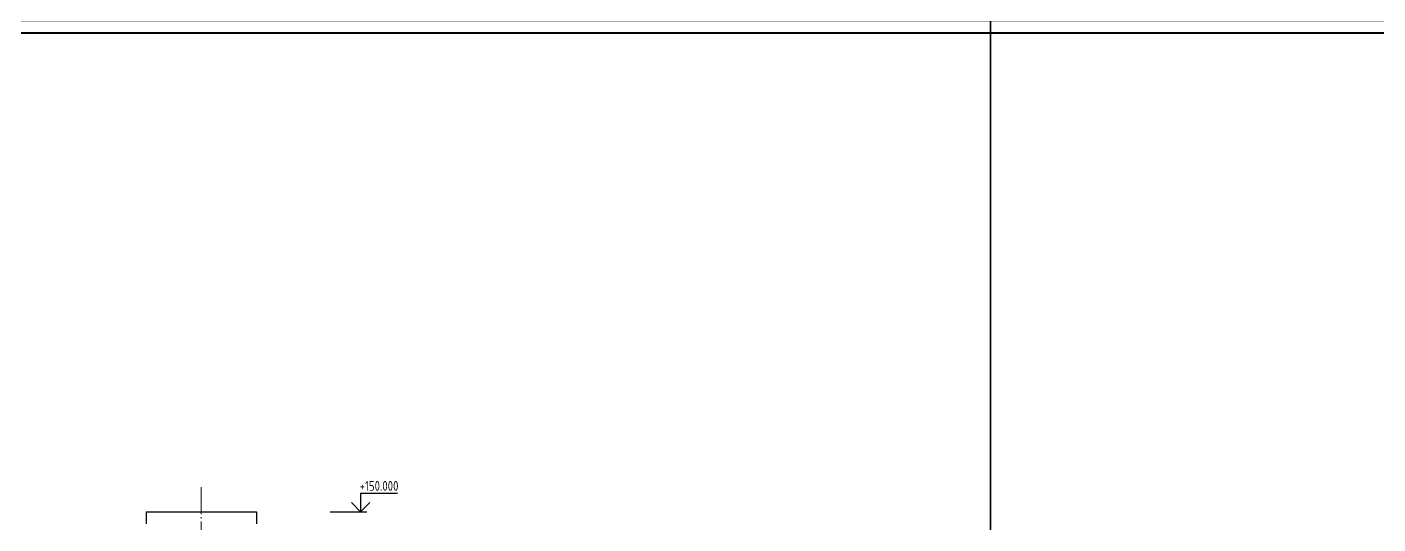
# Model space of a CAD drawing. Extents: x -50000 to 1632000, y -47600 to 308800.
# Drawn here: x 207780 to 318000, y 149000 to 189500 of the extents above; entities that cross this region are included whole.
import ezdxf
from ezdxf.enums import TextEntityAlignment as Align

# ---------------------------------------------------------------- set-up
doc = ezdxf.new("R2010")
doc.units = 0
doc.header["$MEASUREMENT"] = 0
doc.linetypes.add('ACAD_ISO04W100', pattern=[30, 24, -3, 0, -3])
doc.layers.get('Defpoints').update_dxf_attribs({"color": 6})
doc.layers.add('2', color=7, linetype='Continuous')
doc.styles.get("Standard").update_dxf_attribs({"font": 'isocpeur.ttf'})

# ---------------------------------------------------------------- blocks, each defined once
blk = doc.blocks.new('Chimney')
at = {"layer": '2', "color": 78, "linetype": 'ACAD_ISO04W100', "lineweight": 18, "ltscale": 100}
blk.add_line((0, 0), (0, 77200), dxfattribs=at)
at = {"layer": '2', "linetype": 'Continuous', "lineweight": 30}
for p, q in [((-4500, 75200), (4500, 75200)), ((-4500, 75200), (-4500, 74200)), ((4500, 75200), (4500, 74200))]:
    blk.add_line(p, q, dxfattribs=at)

msp = doc.modelspace()

# ---------------------------------------------------------------- linework, layer by layer
at = {"layer": '2', "linetype": 'Continuous'}
for p, q in [((235000, 151500), (238000, 151500)), ((235000, 151500), (235000, 150000)), ((232500, 150000), (235500, 150000)), ((234250, 150750), (235000, 150000)), ((235000, 150000), (235750, 150750))]:
    msp.add_line(p, q, dxfattribs=at)
at = {"layer": '2', "linetype": 'Continuous', "lineweight": 40, "flags": 128}
msp.add_lwpolyline([(-46000, -46600), (453600, -46600), (453600, 189000), (-46000, 189000)], close=True, dxfattribs=at)
at = {"layer": 'Defpoints'}
for points in [[(118200, 71200), (286400, 71200), (286400, 190000), (118200, 190000)], [(286400, 71200), (454600, 71200), (454600, 190000), (286400, 190000)]]:
    msp.add_lwpolyline(points, close=True, dxfattribs=at)

# ---------------------------------------------------------------- block references
at = {"layer": '2', "linetype": 'Continuous', "lineweight": 70}
msp.add_blockref('Chimney', (222000, 74800), dxfattribs=at)

# ---------------------------------------------------------------- texts
at = {"layer": '2', "width": 0.8}
msp.add_text('+150.000', height=800, dxfattribs=at).set_placement((236500, 152100), align=Align.MIDDLE_CENTER)

doc.saveas('drawing.dxf')
